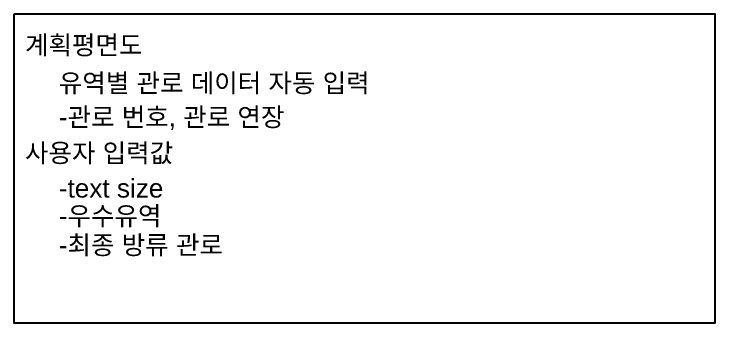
# Model space of a CAD drawing. Header units: millimetres. Extents: x 744 to 8830, y 985 to 5806.
# Drawn here: x 744 to 2242, y 4028 to 4689 of the extents above; entities that cross this region are included whole.
import ezdxf

# ---------------------------------------------------------------- set-up
doc = ezdxf.new("R2010")
doc.units = ezdxf.units.MM
doc.layers.add('도로흐름표시', color=7, linetype='Continuous')
doc.styles.get("Standard").update_dxf_attribs({"font": 'arial.ttf'})

msp = doc.modelspace()

# ---------------------------------------------------------------- linework, layer by layer
at = {"layer": '도로흐름표시'}
msp.add_lwpolyline([(743.8, 4689.4), (2242.1, 4689.4), (2242.1, 4027.9), (743.8, 4027.9)], close=True, dxfattribs=at)

# ---------------------------------------------------------------- texts
for s, p in [('계획평면도 ', (767.2, 4602.7)), ('유역별 관로 데이터 자동 입력', (839.5, 4521.6)), ('-관로 번호, 관로 연장', (839.5, 4448.8)), ('사용자 입력값', (767.2, 4372)), ('-text size', (839.5, 4296.4)), ('-우수유역', (839.5, 4237.3)), ('-최종 방류 관로', (839.5, 4174.9))]:
    msp.add_text(s, height=40).set_placement(p)

doc.saveas('drawing.dxf')
